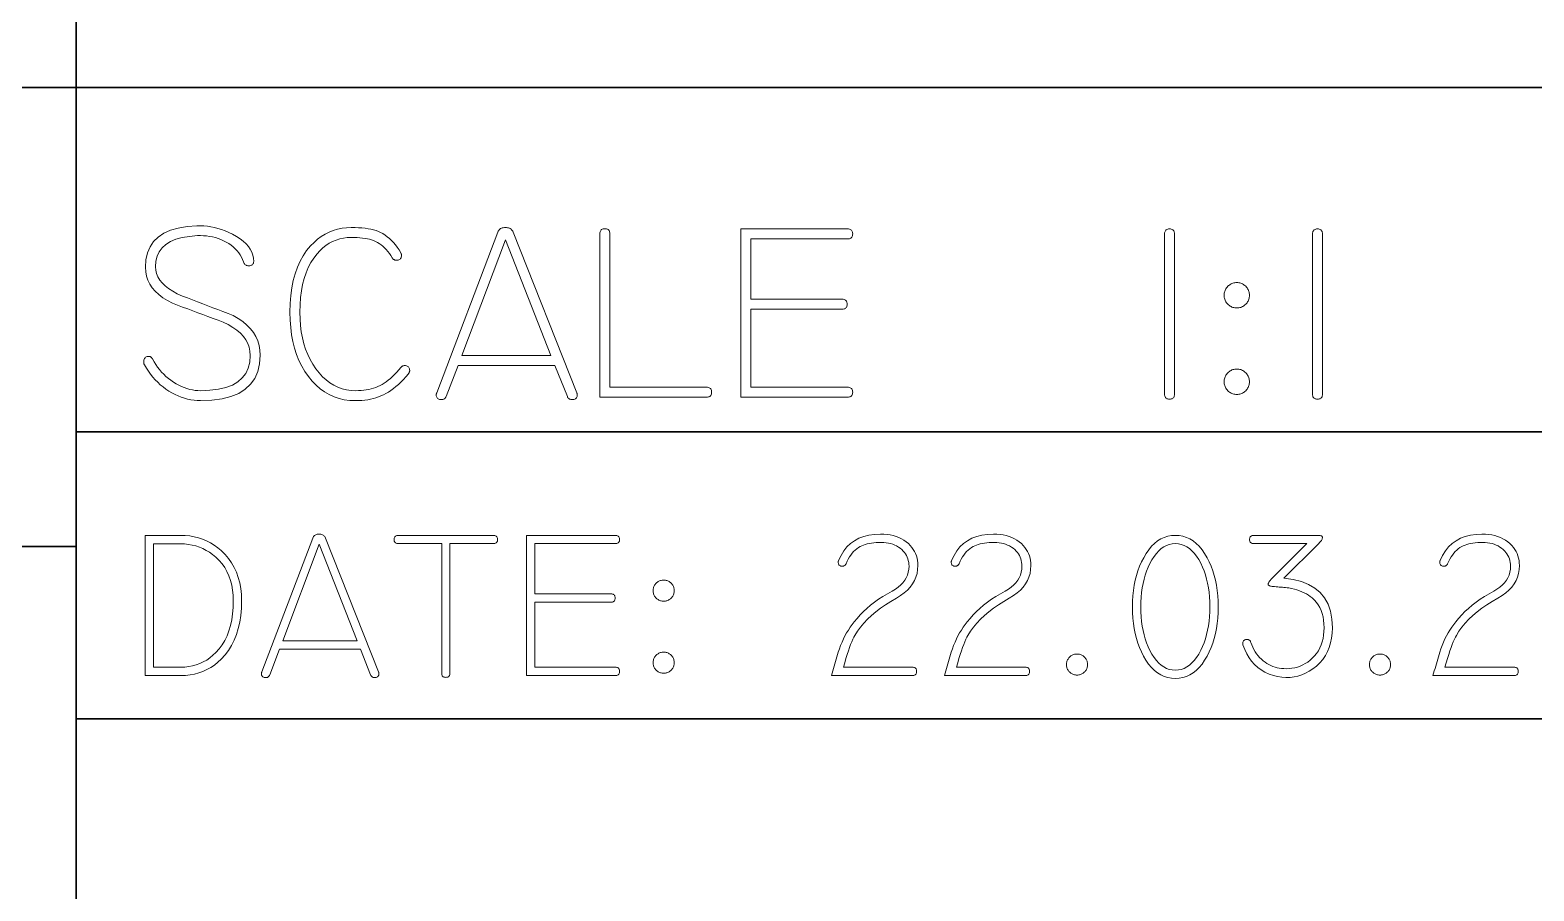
# Model space of a CAD drawing. Extents: x 0 to 297, y 0 to 210.
# Drawn here: x 145.7 to 171.91, y 30 to 45 of the extents above; entities that cross this region are included whole.
import ezdxf

# ---------------------------------------------------------------- set-up
doc = ezdxf.new("R2010")
doc.units = 0

msp = doc.modelspace()

# ---------------------------------------------------------------- linework, layer by layer
at = {"color": 7, "lineweight": 35}
for p, q in [((146.5, 10), (146.5, 60)), ((76.5, 44), (146.5, 44)), ((146.5, 44), (287, 44)), ((146.5, 38), (183.5, 38)), ((76.5, 36), (146.5, 36)), ((146.5, 33), (287, 33))]:
    msp.add_line(p, q, dxfattribs=at)
at = {"color": 7, "lineweight": 13}
for points in [[(149.708, 39.335), (149.697, 39.185), (149.666, 39.05), (149.614, 38.931), (149.542, 38.828), (149.448, 38.741), (149.334, 38.67), (149.199, 38.615), (149.043, 38.575), (148.866, 38.551), (148.669, 38.543), (148.612, 38.545), (148.555, 38.55), (148.499, 38.558), (148.443, 38.57), (148.388, 38.585), (148.333, 38.603), (148.278, 38.625), (148.224, 38.65), (148.17, 38.678), (148.117, 38.71), (148.065, 38.745), (148.015, 38.782), (147.967, 38.821), (147.921, 38.863), (147.877, 38.907), (147.836, 38.954), (147.796, 39.004), (147.759, 39.056), (147.724, 39.11), (147.69, 39.167), (147.688, 39.171), (147.686, 39.175), (147.684, 39.18), (147.682, 39.185), (147.681, 39.189), (147.68, 39.194), (147.679, 39.199), (147.678, 39.204), (147.678, 39.209), (147.677, 39.214), (147.678, 39.233), (147.681, 39.25), (147.686, 39.265), (147.692, 39.278), (147.7, 39.289), (147.71, 39.298), (147.722, 39.305), (147.736, 39.31), (147.751, 39.313), (147.768, 39.314), (147.776, 39.313), (147.783, 39.312), (147.79, 39.31), (147.797, 39.307), (147.803, 39.303), (147.809, 39.298), (147.814, 39.293), (147.82, 39.286), (147.825, 39.279), (147.829, 39.271), (147.857, 39.221), (147.887, 39.173), (147.918, 39.127), (147.952, 39.083), (147.988, 39.042), (148.026, 39.002), (148.066, 38.965), (148.107, 38.93), (148.151, 38.897), (148.197, 38.866), (148.244, 38.837), (148.291, 38.812), (148.338, 38.79), (148.385, 38.77), (148.432, 38.754), (148.479, 38.74), (148.526, 38.73), (148.574, 38.722), (148.621, 38.718), (148.669, 38.716), (148.833, 38.723), (148.981, 38.741), (149.11, 38.772), (149.223, 38.815), (149.318, 38.87), (149.396, 38.938), (149.457, 39.018), (149.5, 39.11), (149.526, 39.214), (149.535, 39.331), (149.53, 39.403), (149.516, 39.472), (149.492, 39.538), (149.459, 39.601), (149.417, 39.66), (149.365, 39.717), (149.303, 39.77), (149.233, 39.82), (149.152, 39.867), (149.063, 39.911), (148.974, 39.944), (148.886, 39.977), (148.798, 40.01), (148.71, 40.043), (148.621, 40.076), (148.533, 40.109), (148.445, 40.142), (148.356, 40.174), (148.268, 40.207), (148.18, 40.24), (148.09, 40.287), (148.01, 40.337), (147.939, 40.391), (147.878, 40.449), (147.826, 40.51), (147.783, 40.574), (147.75, 40.642), (147.727, 40.714), (147.713, 40.789), (147.708, 40.868), (147.717, 40.999), (147.744, 41.117), (147.788, 41.222), (147.851, 41.314), (147.932, 41.393), (148.03, 41.459), (148.147, 41.511), (148.281, 41.551), (148.434, 41.577), (148.604, 41.591), (148.665, 41.592), (148.726, 41.589), (148.787, 41.583), (148.848, 41.574), (148.91, 41.561), (148.972, 41.544), (149.035, 41.524), (149.097, 41.501), (149.16, 41.474), (149.223, 41.444), (149.294, 41.405), (149.357, 41.364), (149.413, 41.321), (149.461, 41.276), (149.502, 41.229), (149.536, 41.181), (149.562, 41.13), (149.58, 41.078), (149.592, 41.024), (149.595, 40.968), (149.594, 40.954), (149.592, 40.941), (149.587, 40.93), (149.581, 40.92), (149.574, 40.912), (149.564, 40.906), (149.553, 40.901), (149.54, 40.897), (149.525, 40.895), (149.509, 40.894), (149.495, 40.895), (149.483, 40.897), (149.471, 40.9), (149.461, 40.904), (149.451, 40.91), (149.443, 40.917), (149.435, 40.926), (149.428, 40.935), (149.423, 40.947), (149.418, 40.959), (149.401, 41.002), (149.382, 41.043), (149.36, 41.083), (149.334, 41.12), (149.306, 41.156), (149.274, 41.19), (149.239, 41.221), (149.202, 41.251), (149.161, 41.279), (149.117, 41.305), (149.071, 41.329), (149.024, 41.35), (148.976, 41.368), (148.927, 41.383), (148.877, 41.396), (148.826, 41.406), (148.774, 41.413), (148.721, 41.417), (148.667, 41.419), (148.613, 41.418), (148.474, 41.406), (148.349, 41.385), (148.239, 41.355), (148.144, 41.315), (148.064, 41.265), (147.998, 41.206), (147.947, 41.138), (147.91, 41.06), (147.888, 40.973), (147.881, 40.877), (147.886, 40.815), (147.9, 40.756), (147.923, 40.7), (147.956, 40.645), (147.999, 40.593), (148.051, 40.543), (148.112, 40.495), (148.183, 40.45), (148.263, 40.407), (148.353, 40.366), (148.441, 40.332), (148.529, 40.298), (148.618, 40.265), (148.706, 40.231), (148.794, 40.197), (148.883, 40.163), (148.971, 40.129), (149.059, 40.096), (149.148, 40.062), (149.236, 40.028), (149.326, 39.976), (149.406, 39.92), (149.477, 39.86), (149.538, 39.797), (149.59, 39.729), (149.632, 39.658), (149.665, 39.583), (149.689, 39.505), (149.703, 39.422)], [(152.292, 39.011), (152.249, 38.96), (152.205, 38.912), (152.162, 38.867), (152.118, 38.825), (152.075, 38.787), (152.031, 38.752), (151.987, 38.72), (151.943, 38.691), (151.899, 38.665), (151.855, 38.643), (151.814, 38.624), (151.772, 38.607), (151.727, 38.592), (151.681, 38.579), (151.633, 38.568), (151.583, 38.559), (151.532, 38.552), (151.478, 38.547), (151.423, 38.544), (151.366, 38.543), (151.268, 38.548), (151.174, 38.56), (151.083, 38.581), (150.996, 38.611), (150.912, 38.649), (150.832, 38.695), (150.756, 38.75), (150.683, 38.813), (150.613, 38.885), (150.548, 38.965), (150.487, 39.053), (150.432, 39.145), (150.384, 39.243), (150.343, 39.347), (150.307, 39.456), (150.279, 39.571), (150.256, 39.691), (150.24, 39.817), (150.23, 39.948), (150.227, 40.084), (150.231, 40.233), (150.242, 40.374), (150.26, 40.508), (150.285, 40.635), (150.317, 40.754), (150.357, 40.866), (150.403, 40.971), (150.457, 41.068), (150.518, 41.158), (150.587, 41.24), (150.647, 41.301), (150.709, 41.356), (150.774, 41.404), (150.841, 41.445), (150.911, 41.481), (150.983, 41.509), (151.058, 41.532), (151.135, 41.548), (151.215, 41.557), (151.297, 41.561), (151.361, 41.56), (151.422, 41.557), (151.481, 41.553), (151.536, 41.547), (151.589, 41.539), (151.638, 41.529), (151.685, 41.518), (151.729, 41.505), (151.77, 41.49), (151.807, 41.474), (151.847, 41.453), (151.886, 41.428), (151.924, 41.4), (151.961, 41.369), (151.997, 41.335), (152.031, 41.298), (152.065, 41.258), (152.097, 41.215), (152.128, 41.169), (152.158, 41.119), (152.16, 41.115), (152.163, 41.11), (152.165, 41.106), (152.166, 41.102), (152.168, 41.097), (152.169, 41.093), (152.17, 41.089), (152.17, 41.084), (152.171, 41.08), (152.171, 41.076), (152.17, 41.059), (152.167, 41.045), (152.163, 41.032), (152.156, 41.02), (152.148, 41.011), (152.138, 41.003), (152.126, 40.997), (152.113, 40.993), (152.097, 40.99), (152.08, 40.989), (152.072, 40.99), (152.063, 40.991), (152.056, 40.993), (152.048, 40.996), (152.041, 41), (152.034, 41.005), (152.028, 41.01), (152.022, 41.017), (152.016, 41.024), (152.011, 41.032), (151.986, 41.072), (151.96, 41.109), (151.933, 41.144), (151.906, 41.176), (151.877, 41.206), (151.847, 41.233), (151.816, 41.258), (151.784, 41.28), (151.751, 41.301), (151.716, 41.318), (151.685, 41.331), (151.651, 41.343), (151.615, 41.354), (151.577, 41.363), (151.536, 41.37), (151.493, 41.376), (151.447, 41.381), (151.399, 41.385), (151.349, 41.387), (151.297, 41.387), (151.227, 41.385), (151.159, 41.376), (151.094, 41.362), (151.031, 41.342), (150.97, 41.316), (150.911, 41.285), (150.855, 41.247), (150.801, 41.205), (150.749, 41.156), (150.699, 41.102), (150.642, 41.028), (150.592, 40.949), (150.547, 40.863), (150.508, 40.771), (150.475, 40.672), (150.448, 40.567), (150.427, 40.456), (150.412, 40.338), (150.403, 40.215), (150.4, 40.084), (150.403, 39.965), (150.412, 39.851), (150.425, 39.741), (150.445, 39.636), (150.47, 39.535), (150.5, 39.438), (150.536, 39.346), (150.578, 39.259), (150.625, 39.176), (150.677, 39.097), (150.734, 39.025), (150.794, 38.96), (150.857, 38.903), (150.922, 38.854), (150.99, 38.812), (151.061, 38.777), (151.135, 38.751), (151.212, 38.732), (151.292, 38.72), (151.374, 38.716), (151.422, 38.717), (151.469, 38.72), (151.514, 38.724), (151.558, 38.731), (151.601, 38.739), (151.643, 38.748), (151.683, 38.76), (151.722, 38.773), (151.76, 38.788), (151.797, 38.805), (151.833, 38.824), (151.869, 38.846), (151.905, 38.871), (151.941, 38.899), (151.978, 38.929), (152.014, 38.962), (152.051, 38.998), (152.088, 39.037), (152.125, 39.079), (152.162, 39.123), (152.168, 39.129), (152.173, 39.134), (152.179, 39.139), (152.185, 39.143), (152.19, 39.146), (152.197, 39.149), (152.203, 39.151), (152.209, 39.152), (152.216, 39.153), (152.223, 39.154), (152.24, 39.153), (152.256, 39.15), (152.269, 39.146), (152.281, 39.14), (152.291, 39.132), (152.299, 39.123), (152.306, 39.111), (152.31, 39.098), (152.313, 39.084), (152.314, 39.067), (152.314, 39.061), (152.313, 39.055), (152.312, 39.049), (152.31, 39.044), (152.308, 39.038), (152.306, 39.032), (152.303, 39.027), (152.3, 39.021), (152.296, 39.016)], [(155.227, 38.677), (155.229, 38.674), (155.23, 38.671), (155.232, 38.667), (155.233, 38.664), (155.234, 38.66), (155.235, 38.657), (155.235, 38.653), (155.236, 38.65), (155.236, 38.646), (155.236, 38.643), (155.235, 38.627), (155.232, 38.613), (155.228, 38.601), (155.221, 38.59), (155.213, 38.581), (155.203, 38.574), (155.191, 38.568), (155.178, 38.564), (155.162, 38.561), (155.145, 38.561), (155.133, 38.561), (155.122, 38.563), (155.112, 38.566), (155.103, 38.57), (155.094, 38.575), (155.086, 38.581), (155.079, 38.588), (155.073, 38.597), (155.067, 38.606), (155.063, 38.617), (154.846, 39.158), (153.158, 39.158), (152.95, 38.617), (152.945, 38.606), (152.94, 38.597), (152.934, 38.588), (152.927, 38.581), (152.919, 38.575), (152.91, 38.57), (152.901, 38.566), (152.891, 38.563), (152.88, 38.561), (152.868, 38.561), (152.851, 38.561), (152.835, 38.564), (152.822, 38.568), (152.81, 38.574), (152.8, 38.581), (152.792, 38.59), (152.785, 38.601), (152.781, 38.613), (152.778, 38.627), (152.777, 38.643), (152.777, 38.646), (152.777, 38.65), (152.778, 38.653), (152.778, 38.657), (152.779, 38.66), (152.78, 38.664), (152.781, 38.667), (152.783, 38.671), (152.784, 38.674), (152.786, 38.677), (153.851, 41.478), (153.857, 41.494), (153.866, 41.508), (153.875, 41.52), (153.887, 41.531), (153.899, 41.54), (153.914, 41.547), (153.929, 41.553), (153.946, 41.557), (153.965, 41.56), (153.985, 41.561), (154.004, 41.56), (154.022, 41.557), (154.039, 41.553), (154.054, 41.547), (154.068, 41.54), (154.081, 41.531), (154.092, 41.52), (154.103, 41.508), (154.111, 41.494), (154.119, 41.478)], [(157.491, 38.604), (155.63, 38.604), (155.63, 41.452), (155.631, 41.469), (155.633, 41.484), (155.638, 41.497), (155.644, 41.508), (155.652, 41.517), (155.661, 41.525), (155.672, 41.531), (155.685, 41.535), (155.7, 41.538), (155.716, 41.539), (155.733, 41.538), (155.748, 41.535), (155.761, 41.531), (155.772, 41.525), (155.781, 41.517), (155.789, 41.508), (155.795, 41.497), (155.8, 41.484), (155.802, 41.469), (155.803, 41.452), (155.803, 38.777), (157.491, 38.777), (157.508, 38.776), (157.523, 38.774), (157.535, 38.769), (157.547, 38.763), (157.556, 38.755), (157.564, 38.746), (157.57, 38.735), (157.574, 38.722), (157.577, 38.707), (157.578, 38.69), (157.577, 38.674), (157.574, 38.659), (157.57, 38.646), (157.564, 38.635), (157.556, 38.626), (157.547, 38.618), (157.535, 38.612), (157.523, 38.607), (157.508, 38.605)], [(159.95, 38.604), (158.089, 38.604), (158.089, 41.535), (159.95, 41.535), (159.967, 41.534), (159.981, 41.531), (159.994, 41.527), (160.006, 41.521), (160.015, 41.513), (160.023, 41.503), (160.029, 41.492), (160.033, 41.479), (160.036, 41.465), (160.037, 41.448), (160.036, 41.432), (160.033, 41.417), (160.029, 41.404), (160.023, 41.393), (160.015, 41.383), (160.006, 41.375), (159.994, 41.369), (159.981, 41.365), (159.967, 41.362), (159.95, 41.361), (158.262, 41.361), (158.262, 40.31), (159.855, 40.31), (159.871, 40.309), (159.886, 40.306), (159.899, 40.302), (159.91, 40.296), (159.92, 40.288), (159.928, 40.278), (159.934, 40.267), (159.938, 40.254), (159.941, 40.239), (159.942, 40.223), (159.941, 40.206), (159.938, 40.192), (159.934, 40.179), (159.928, 40.168), (159.92, 40.158), (159.91, 40.15), (159.899, 40.144), (159.886, 40.14), (159.871, 40.137), (159.855, 40.136), (158.262, 40.136), (158.262, 38.777), (159.95, 38.777), (159.967, 38.776), (159.981, 38.774), (159.994, 38.769), (160.006, 38.763), (160.015, 38.755), (160.023, 38.746), (160.029, 38.735), (160.033, 38.722), (160.036, 38.707), (160.037, 38.69), (160.036, 38.674), (160.033, 38.659), (160.029, 38.646), (160.023, 38.635), (160.015, 38.626), (160.006, 38.618), (159.994, 38.612), (159.981, 38.607), (159.967, 38.605)], [(165.647, 38.656), (165.646, 38.639), (165.644, 38.625), (165.639, 38.612), (165.633, 38.6), (165.626, 38.591), (165.616, 38.583), (165.605, 38.577), (165.592, 38.573), (165.577, 38.57), (165.561, 38.569), (165.544, 38.57), (165.529, 38.573), (165.516, 38.577), (165.505, 38.583), (165.496, 38.591), (165.488, 38.6), (165.482, 38.612), (165.477, 38.625), (165.475, 38.639), (165.474, 38.656), (165.474, 41.448), (165.475, 41.465), (165.477, 41.479), (165.482, 41.492), (165.488, 41.503), (165.496, 41.513), (165.505, 41.521), (165.516, 41.527), (165.529, 41.531), (165.544, 41.534), (165.561, 41.535), (165.577, 41.534), (165.592, 41.531), (165.605, 41.527), (165.616, 41.521), (165.626, 41.513), (165.633, 41.503), (165.639, 41.492), (165.644, 41.479), (165.646, 41.465), (165.647, 41.448)], [(168.227, 38.656), (168.226, 38.639), (168.224, 38.625), (168.219, 38.612), (168.213, 38.6), (168.206, 38.591), (168.196, 38.583), (168.185, 38.577), (168.172, 38.573), (168.157, 38.57), (168.141, 38.569), (168.124, 38.57), (168.11, 38.573), (168.097, 38.577), (168.085, 38.583), (168.076, 38.591), (168.068, 38.6), (168.062, 38.612), (168.058, 38.625), (168.055, 38.639), (168.054, 38.656), (168.054, 41.448), (168.055, 41.465), (168.058, 41.479), (168.062, 41.492), (168.068, 41.503), (168.076, 41.513), (168.085, 41.521), (168.097, 41.527), (168.11, 41.531), (168.124, 41.534), (168.141, 41.535), (168.157, 41.534), (168.172, 41.531), (168.185, 41.527), (168.196, 41.521), (168.206, 41.513), (168.213, 41.503), (168.219, 41.492), (168.224, 41.479), (168.226, 41.465), (168.227, 41.448)], [(154.777, 39.331), (153.985, 41.348), (153.223, 39.331)], [(166.955, 40.379), (166.954, 40.361), (166.952, 40.343), (166.949, 40.327), (166.944, 40.31), (166.938, 40.294), (166.931, 40.279), (166.923, 40.264), (166.913, 40.25), (166.902, 40.236), (166.89, 40.223), (166.876, 40.211), (166.863, 40.2), (166.848, 40.19), (166.834, 40.181), (166.818, 40.174), (166.802, 40.168), (166.786, 40.164), (166.769, 40.161), (166.752, 40.159), (166.734, 40.158), (166.716, 40.159), (166.698, 40.161), (166.682, 40.164), (166.665, 40.168), (166.649, 40.174), (166.634, 40.181), (166.619, 40.19), (166.605, 40.2), (166.591, 40.211), (166.578, 40.223), (166.566, 40.236), (166.555, 40.25), (166.545, 40.264), (166.536, 40.279), (166.529, 40.294), (166.523, 40.31), (166.519, 40.327), (166.516, 40.343), (166.514, 40.361), (166.513, 40.379), (166.514, 40.397), (166.516, 40.414), (166.519, 40.431), (166.523, 40.447), (166.529, 40.463), (166.536, 40.479), (166.545, 40.493), (166.555, 40.508), (166.566, 40.521), (166.578, 40.535), (166.591, 40.547), (166.605, 40.558), (166.619, 40.568), (166.634, 40.576), (166.649, 40.583), (166.665, 40.589), (166.682, 40.594), (166.698, 40.597), (166.716, 40.599), (166.734, 40.6), (166.752, 40.599), (166.769, 40.597), (166.786, 40.594), (166.802, 40.589), (166.818, 40.583), (166.834, 40.576), (166.848, 40.568), (166.863, 40.558), (166.876, 40.547), (166.89, 40.535), (166.902, 40.521), (166.913, 40.508), (166.923, 40.493), (166.931, 40.479), (166.938, 40.463), (166.944, 40.447), (166.949, 40.431), (166.952, 40.414), (166.954, 40.397)], [(166.955, 38.872), (166.954, 38.854), (166.952, 38.837), (166.949, 38.82), (166.944, 38.804), (166.938, 38.788), (166.931, 38.773), (166.923, 38.758), (166.913, 38.743), (166.902, 38.73), (166.89, 38.716), (166.876, 38.704), (166.863, 38.693), (166.848, 38.683), (166.834, 38.675), (166.818, 38.668), (166.802, 38.662), (166.786, 38.657), (166.769, 38.654), (166.752, 38.652), (166.734, 38.652), (166.716, 38.652), (166.698, 38.654), (166.682, 38.657), (166.665, 38.662), (166.649, 38.668), (166.634, 38.675), (166.619, 38.683), (166.605, 38.693), (166.591, 38.704), (166.578, 38.716), (166.566, 38.73), (166.555, 38.743), (166.545, 38.758), (166.536, 38.773), (166.529, 38.788), (166.523, 38.804), (166.519, 38.82), (166.516, 38.837), (166.514, 38.854), (166.513, 38.872), (166.514, 38.89), (166.516, 38.908), (166.519, 38.925), (166.523, 38.941), (166.529, 38.957), (166.536, 38.972), (166.545, 38.987), (166.555, 39.001), (166.566, 39.015), (166.578, 39.028), (166.591, 39.04), (166.605, 39.052), (166.619, 39.061), (166.634, 39.07), (166.649, 39.077), (166.665, 39.083), (166.682, 39.087), (166.698, 39.09), (166.716, 39.092), (166.734, 39.093), (166.752, 39.092), (166.769, 39.09), (166.786, 39.087), (166.802, 39.083), (166.818, 39.077), (166.834, 39.07), (166.848, 39.061), (166.863, 39.052), (166.876, 39.04), (166.89, 39.028), (166.902, 39.015), (166.913, 39.001), (166.923, 38.987), (166.931, 38.972), (166.938, 38.957), (166.944, 38.941), (166.949, 38.925), (166.952, 38.908), (166.954, 38.89)], [(149.383, 35.056), (149.38, 34.925), (149.369, 34.801), (149.351, 34.684), (149.327, 34.572), (149.295, 34.468), (149.256, 34.369), (149.21, 34.277), (149.157, 34.191), (149.097, 34.111), (149.03, 34.038), (148.971, 33.984), (148.909, 33.936), (148.845, 33.893), (148.778, 33.856), (148.709, 33.824), (148.637, 33.799), (148.562, 33.779), (148.485, 33.765), (148.405, 33.756), (148.323, 33.753), (147.702, 33.753), (147.702, 36.196), (148.319, 36.196), (148.4, 36.193), (148.479, 36.185), (148.556, 36.172), (148.63, 36.153), (148.702, 36.129), (148.772, 36.099), (148.84, 36.065), (148.905, 36.025), (148.969, 35.979), (149.03, 35.929), (149.097, 35.863), (149.157, 35.793), (149.21, 35.718), (149.256, 35.638), (149.295, 35.553), (149.327, 35.464), (149.351, 35.369), (149.369, 35.269), (149.38, 35.165)], [(151.771, 33.815), (151.773, 33.812), (151.774, 33.809), (151.775, 33.806), (151.776, 33.803), (151.777, 33.8), (151.777, 33.797), (151.778, 33.794), (151.778, 33.791), (151.778, 33.789), (151.779, 33.786), (151.778, 33.773), (151.775, 33.761), (151.772, 33.751), (151.766, 33.742), (151.76, 33.734), (151.751, 33.728), (151.741, 33.723), (151.73, 33.72), (151.717, 33.718), (151.703, 33.717), (151.693, 33.718), (151.684, 33.719), (151.675, 33.721), (151.668, 33.725), (151.66, 33.729), (151.654, 33.734), (151.648, 33.74), (151.643, 33.747), (151.638, 33.755), (151.634, 33.764), (151.454, 34.215), (150.047, 34.215), (149.874, 33.764), (149.87, 33.755), (149.865, 33.747), (149.86, 33.74), (149.854, 33.734), (149.848, 33.729), (149.84, 33.725), (149.833, 33.721), (149.824, 33.719), (149.815, 33.718), (149.805, 33.717), (149.791, 33.718), (149.778, 33.72), (149.767, 33.723), (149.757, 33.728), (149.748, 33.734), (149.742, 33.742), (149.736, 33.751), (149.732, 33.761), (149.73, 33.773), (149.729, 33.786), (149.73, 33.789), (149.73, 33.791), (149.73, 33.794), (149.731, 33.797), (149.731, 33.8), (149.732, 33.803), (149.733, 33.806), (149.734, 33.809), (149.735, 33.812), (149.737, 33.815), (150.624, 36.149), (150.63, 36.162), (150.637, 36.173), (150.645, 36.184), (150.654, 36.192), (150.665, 36.2), (150.676, 36.206), (150.689, 36.211), (150.704, 36.214), (150.719, 36.216), (150.736, 36.217), (150.752, 36.216), (150.767, 36.214), (150.781, 36.211), (150.794, 36.206), (150.805, 36.2), (150.816, 36.192), (150.826, 36.184), (150.834, 36.173), (150.841, 36.162), (150.848, 36.149)], [(153.773, 36.051), (153.016, 36.051), (153.016, 33.793), (153.015, 33.779), (153.013, 33.767), (153.009, 33.756), (153.004, 33.747), (152.998, 33.739), (152.99, 33.732), (152.981, 33.727), (152.97, 33.724), (152.957, 33.722), (152.944, 33.721), (152.93, 33.722), (152.918, 33.724), (152.907, 33.727), (152.898, 33.732), (152.89, 33.739), (152.883, 33.747), (152.878, 33.756), (152.874, 33.767), (152.872, 33.779), (152.872, 33.793), (152.872, 36.051), (152.114, 36.051), (152.1, 36.052), (152.088, 36.054), (152.077, 36.058), (152.068, 36.063), (152.06, 36.069), (152.053, 36.077), (152.048, 36.087), (152.045, 36.097), (152.043, 36.11), (152.042, 36.123), (152.043, 36.137), (152.045, 36.149), (152.048, 36.16), (152.053, 36.17), (152.06, 36.177), (152.068, 36.184), (152.077, 36.189), (152.088, 36.193), (152.1, 36.195), (152.114, 36.196), (153.773, 36.196), (153.787, 36.195), (153.799, 36.193), (153.81, 36.189), (153.82, 36.184), (153.828, 36.177), (153.834, 36.17), (153.839, 36.16), (153.843, 36.149), (153.845, 36.137), (153.846, 36.123), (153.845, 36.11), (153.843, 36.097), (153.839, 36.087), (153.834, 36.077), (153.828, 36.069), (153.82, 36.063), (153.81, 36.058), (153.799, 36.054), (153.787, 36.052)], [(155.902, 33.753), (154.351, 33.753), (154.351, 36.196), (155.902, 36.196), (155.916, 36.195), (155.928, 36.193), (155.939, 36.189), (155.948, 36.184), (155.956, 36.177), (155.962, 36.17), (155.968, 36.16), (155.971, 36.149), (155.973, 36.137), (155.974, 36.123), (155.973, 36.11), (155.971, 36.097), (155.968, 36.087), (155.962, 36.077), (155.956, 36.069), (155.948, 36.063), (155.939, 36.058), (155.928, 36.054), (155.916, 36.052), (155.902, 36.051), (154.495, 36.051), (154.495, 35.175), (155.823, 35.175), (155.836, 35.174), (155.848, 35.172), (155.859, 35.168), (155.869, 35.163), (155.877, 35.157), (155.883, 35.149), (155.888, 35.139), (155.892, 35.128), (155.894, 35.116), (155.895, 35.102), (155.894, 35.089), (155.892, 35.076), (155.888, 35.066), (155.883, 35.056), (155.877, 35.048), (155.869, 35.042), (155.859, 35.037), (155.848, 35.033), (155.836, 35.031), (155.823, 35.03), (154.495, 35.03), (154.495, 33.898), (155.902, 33.898), (155.916, 33.897), (155.928, 33.895), (155.939, 33.891), (155.948, 33.886), (155.956, 33.88), (155.962, 33.872), (155.968, 33.862), (155.971, 33.851), (155.973, 33.839), (155.974, 33.825), (155.973, 33.812), (155.971, 33.799), (155.968, 33.789), (155.962, 33.779), (155.956, 33.771), (155.948, 33.765), (155.939, 33.76), (155.928, 33.756), (155.916, 33.754)], [(161.08, 33.753), (159.666, 33.753), (159.678, 33.794), (159.69, 33.835), (159.702, 33.876), (159.714, 33.917), (159.726, 33.958), (159.738, 33.999), (159.75, 34.039), (159.762, 34.08), (159.773, 34.12), (159.785, 34.161), (159.805, 34.221), (159.827, 34.279), (159.851, 34.336), (159.876, 34.391), (159.903, 34.444), (159.932, 34.496), (159.962, 34.546), (159.994, 34.595), (160.028, 34.642), (160.063, 34.688), (160.113, 34.749), (160.167, 34.808), (160.224, 34.866), (160.285, 34.923), (160.35, 34.977), (160.418, 35.03), (160.49, 35.081), (160.565, 35.131), (160.644, 35.179), (160.727, 35.225), (160.782, 35.258), (160.832, 35.293), (160.876, 35.331), (160.914, 35.371), (160.946, 35.413), (160.972, 35.457), (160.992, 35.504), (161.007, 35.553), (161.016, 35.604), (161.019, 35.658), (161.018, 35.691), (161.014, 35.724), (161.007, 35.755), (160.999, 35.786), (160.987, 35.815), (160.973, 35.843), (160.957, 35.871), (160.938, 35.897), (160.916, 35.922), (160.893, 35.947), (160.864, 35.971), (160.834, 35.992), (160.803, 36.011), (160.77, 36.027), (160.735, 36.041), (160.698, 36.053), (160.66, 36.062), (160.62, 36.068), (160.579, 36.072), (160.535, 36.073), (160.489, 36.072), (160.446, 36.07), (160.404, 36.066), (160.364, 36.061), (160.326, 36.055), (160.29, 36.047), (160.257, 36.038), (160.225, 36.027), (160.195, 36.014), (160.167, 36.001), (160.137, 35.983), (160.108, 35.962), (160.08, 35.939), (160.054, 35.913), (160.029, 35.884), (160.005, 35.853), (159.982, 35.819), (159.961, 35.783), (159.941, 35.743), (159.922, 35.701), (159.918, 35.693), (159.914, 35.686), (159.909, 35.679), (159.904, 35.674), (159.898, 35.669), (159.891, 35.665), (159.884, 35.662), (159.877, 35.66), (159.869, 35.658), (159.861, 35.658), (159.846, 35.659), (159.833, 35.661), (159.822, 35.665), (159.812, 35.67), (159.804, 35.676), (159.797, 35.684), (159.792, 35.693), (159.788, 35.704), (159.786, 35.716), (159.785, 35.73), (159.785, 35.733), (159.785, 35.736), (159.786, 35.739), (159.786, 35.742), (159.787, 35.745), (159.788, 35.747), (159.789, 35.75), (159.79, 35.753), (159.791, 35.756), (159.792, 35.759), (159.834, 35.846), (159.883, 35.924), (159.938, 35.993), (160.001, 36.052), (160.07, 36.103), (160.146, 36.144), (160.23, 36.176), (160.32, 36.199), (160.417, 36.213), (160.521, 36.217), (160.58, 36.216), (160.637, 36.211), (160.692, 36.202), (160.744, 36.191), (160.794, 36.176), (160.842, 36.157), (160.887, 36.136), (160.93, 36.111), (160.97, 36.083), (161.008, 36.051), (161.039, 36.019), (161.068, 35.986), (161.093, 35.952), (161.114, 35.916), (161.132, 35.878), (161.147, 35.839), (161.159, 35.799), (161.167, 35.757), (161.172, 35.714), (161.174, 35.669), (161.17, 35.599), (161.159, 35.532), (161.14, 35.468), (161.114, 35.407), (161.08, 35.349), (161.039, 35.294), (160.99, 35.241), (160.934, 35.192), (160.87, 35.146), (160.799, 35.102), (160.7, 35.045), (160.607, 34.986), (160.52, 34.926), (160.439, 34.863), (160.363, 34.799), (160.294, 34.734), (160.23, 34.666), (160.172, 34.597), (160.12, 34.526), (160.074, 34.453), (160.057, 34.422), (160.039, 34.385), (160.021, 34.342), (160.002, 34.295), (159.982, 34.242), (159.962, 34.184), (159.942, 34.12), (159.92, 34.051), (159.898, 33.977), (159.875, 33.898), (161.08, 33.898), (161.094, 33.897), (161.106, 33.895), (161.117, 33.891), (161.126, 33.886), (161.134, 33.88), (161.141, 33.872), (161.146, 33.862), (161.149, 33.851), (161.152, 33.839), (161.152, 33.825), (161.152, 33.812), (161.149, 33.799), (161.146, 33.789), (161.141, 33.779), (161.134, 33.771), (161.126, 33.765), (161.117, 33.76), (161.106, 33.756), (161.094, 33.754)], [(163.05, 33.753), (161.636, 33.753), (161.648, 33.794), (161.66, 33.835), (161.672, 33.876), (161.684, 33.917), (161.696, 33.958), (161.708, 33.999), (161.72, 34.039), (161.731, 34.08), (161.743, 34.12), (161.755, 34.161), (161.775, 34.221), (161.797, 34.279), (161.821, 34.336), (161.846, 34.391), (161.873, 34.444), (161.901, 34.496), (161.932, 34.546), (161.964, 34.595), (161.997, 34.642), (162.032, 34.688), (162.083, 34.749), (162.136, 34.808), (162.194, 34.866), (162.255, 34.923), (162.319, 34.977), (162.387, 35.03), (162.459, 35.081), (162.535, 35.131), (162.614, 35.179), (162.696, 35.225), (162.752, 35.258), (162.801, 35.293), (162.845, 35.331), (162.883, 35.371), (162.915, 35.413), (162.942, 35.457), (162.962, 35.504), (162.977, 35.553), (162.986, 35.604), (162.988, 35.658), (162.987, 35.691), (162.983, 35.724), (162.977, 35.755), (162.968, 35.786), (162.957, 35.815), (162.943, 35.843), (162.927, 35.871), (162.908, 35.897), (162.886, 35.922), (162.862, 35.947), (162.834, 35.971), (162.804, 35.992), (162.772, 36.011), (162.739, 36.027), (162.704, 36.041), (162.668, 36.053), (162.63, 36.062), (162.59, 36.068), (162.548, 36.072), (162.505, 36.073), (162.459, 36.072), (162.415, 36.07), (162.373, 36.066), (162.334, 36.061), (162.296, 36.055), (162.26, 36.047), (162.226, 36.038), (162.195, 36.027), (162.165, 36.014), (162.137, 36.001), (162.107, 35.983), (162.078, 35.962), (162.05, 35.939), (162.023, 35.913), (161.998, 35.884), (161.974, 35.853), (161.952, 35.819), (161.93, 35.783), (161.91, 35.743), (161.892, 35.701), (161.888, 35.693), (161.884, 35.686), (161.879, 35.679), (161.873, 35.674), (161.867, 35.669), (161.861, 35.665), (161.854, 35.662), (161.847, 35.66), (161.839, 35.658), (161.83, 35.658), (161.816, 35.659), (161.803, 35.661), (161.792, 35.665), (161.782, 35.67), (161.774, 35.676), (161.767, 35.684), (161.762, 35.693), (161.758, 35.704), (161.755, 35.716), (161.755, 35.73), (161.755, 35.733), (161.755, 35.736), (161.755, 35.739), (161.756, 35.742), (161.757, 35.745), (161.757, 35.747), (161.758, 35.75), (161.759, 35.753), (161.761, 35.756), (161.762, 35.759), (161.804, 35.846), (161.852, 35.924), (161.908, 35.993), (161.97, 36.052), (162.04, 36.103), (162.116, 36.144), (162.199, 36.176), (162.289, 36.199), (162.387, 36.213), (162.491, 36.217), (162.55, 36.216), (162.607, 36.211), (162.662, 36.202), (162.714, 36.191), (162.764, 36.176), (162.811, 36.157), (162.857, 36.136), (162.899, 36.111), (162.94, 36.083), (162.978, 36.051), (163.009, 36.019), (163.037, 35.986), (163.062, 35.952), (163.084, 35.916), (163.102, 35.878), (163.117, 35.839), (163.129, 35.799), (163.137, 35.757), (163.142, 35.714), (163.144, 35.669), (163.14, 35.599), (163.129, 35.532), (163.11, 35.468), (163.084, 35.407), (163.05, 35.349), (163.009, 35.294), (162.96, 35.241), (162.903, 35.192), (162.84, 35.146), (162.768, 35.102), (162.67, 35.045), (162.577, 34.986), (162.49, 34.926), (162.408, 34.863), (162.333, 34.799), (162.263, 34.734), (162.199, 34.666), (162.142, 34.597), (162.09, 34.526), (162.043, 34.453), (162.026, 34.422), (162.009, 34.385), (161.991, 34.342), (161.972, 34.295), (161.952, 34.242), (161.932, 34.184), (161.911, 34.12), (161.89, 34.051), (161.868, 33.977), (161.845, 33.898), (163.05, 33.898), (163.063, 33.897), (163.076, 33.895), (163.087, 33.891), (163.096, 33.886), (163.104, 33.88), (163.11, 33.872), (163.115, 33.862), (163.119, 33.851), (163.121, 33.839), (163.122, 33.825), (163.121, 33.812), (163.119, 33.799), (163.115, 33.789), (163.11, 33.779), (163.104, 33.771), (163.096, 33.765), (163.087, 33.76), (163.076, 33.756), (163.063, 33.754)], [(166.408, 34.947), (166.406, 34.849), (166.401, 34.753), (166.391, 34.66), (166.378, 34.57), (166.361, 34.483), (166.34, 34.399), (166.315, 34.318), (166.286, 34.24), (166.253, 34.165), (166.217, 34.092), (166.173, 34.018), (166.127, 33.952), (166.078, 33.894), (166.026, 33.843), (165.972, 33.8), (165.915, 33.765), (165.856, 33.738), (165.794, 33.718), (165.729, 33.707), (165.662, 33.703), (165.594, 33.707), (165.53, 33.718), (165.468, 33.738), (165.408, 33.765), (165.351, 33.8), (165.297, 33.843), (165.245, 33.894), (165.196, 33.952), (165.15, 34.018), (165.106, 34.092), (165.07, 34.165), (165.037, 34.24), (165.009, 34.318), (164.984, 34.399), (164.963, 34.483), (164.945, 34.57), (164.932, 34.66), (164.923, 34.753), (164.917, 34.849), (164.915, 34.947), (164.917, 35.046), (164.923, 35.142), (164.932, 35.235), (164.946, 35.325), (164.964, 35.413), (164.985, 35.497), (165.01, 35.579), (165.04, 35.657), (165.073, 35.733), (165.11, 35.806), (165.153, 35.88), (165.199, 35.946), (165.247, 36.005), (165.298, 36.055), (165.352, 36.098), (165.409, 36.133), (165.468, 36.16), (165.53, 36.18), (165.594, 36.192), (165.662, 36.196), (165.729, 36.192), (165.794, 36.18), (165.856, 36.16), (165.915, 36.133), (165.972, 36.098), (166.026, 36.055), (166.078, 36.005), (166.127, 35.946), (166.173, 35.88), (166.217, 35.806), (166.253, 35.733), (166.286, 35.657), (166.315, 35.579), (166.34, 35.497), (166.361, 35.413), (166.378, 35.325), (166.391, 35.235), (166.401, 35.142), (166.406, 35.046)], [(168.4, 34.587), (168.396, 34.494), (168.386, 34.405), (168.369, 34.322), (168.345, 34.243), (168.315, 34.169), (168.278, 34.1), (168.234, 34.035), (168.183, 33.975), (168.125, 33.919), (168.061, 33.869), (167.997, 33.827), (167.933, 33.792), (167.867, 33.764), (167.8, 33.743), (167.731, 33.728), (167.662, 33.72), (167.591, 33.718), (167.519, 33.723), (167.446, 33.735), (167.372, 33.753), (167.295, 33.779), (167.225, 33.812), (167.159, 33.85), (167.098, 33.894), (167.042, 33.944), (166.992, 34.001), (166.947, 34.063), (166.906, 34.132), (166.871, 34.206), (166.841, 34.287), (166.841, 34.29), (166.84, 34.293), (166.839, 34.295), (166.839, 34.298), (166.839, 34.301), (166.838, 34.303), (166.838, 34.306), (166.838, 34.308), (166.838, 34.31), (166.838, 34.312), (166.838, 34.325), (166.841, 34.337), (166.844, 34.347), (166.85, 34.356), (166.857, 34.364), (166.865, 34.37), (166.875, 34.375), (166.886, 34.378), (166.899, 34.38), (166.913, 34.381), (166.923, 34.38), (166.931, 34.379), (166.939, 34.376), (166.946, 34.373), (166.953, 34.368), (166.959, 34.363), (166.965, 34.356), (166.97, 34.349), (166.974, 34.34), (166.978, 34.33), (166.994, 34.287), (167.013, 34.245), (167.033, 34.205), (167.055, 34.168), (167.078, 34.132), (167.104, 34.098), (167.132, 34.067), (167.162, 34.037), (167.194, 34.01), (167.227, 33.984), (167.26, 33.963), (167.294, 33.944), (167.328, 33.927), (167.363, 33.913), (167.4, 33.9), (167.436, 33.89), (167.474, 33.882), (167.512, 33.877), (167.552, 33.873), (167.592, 33.872), (167.644, 33.874), (167.695, 33.88), (167.745, 33.889), (167.793, 33.901), (167.84, 33.917), (167.885, 33.937), (167.928, 33.961), (167.97, 33.988), (168.011, 34.018), (168.05, 34.053), (168.089, 34.094), (168.124, 34.139), (168.155, 34.186), (168.181, 34.235), (168.204, 34.287), (168.223, 34.342), (168.237, 34.399), (168.247, 34.459), (168.253, 34.521), (168.255, 34.587), (168.253, 34.653), (168.247, 34.716), (168.237, 34.776), (168.222, 34.832), (168.203, 34.886), (168.18, 34.936), (168.153, 34.984), (168.122, 35.028), (168.086, 35.068), (168.046, 35.106), (168.015, 35.131), (167.981, 35.155), (167.946, 35.176), (167.908, 35.196), (167.868, 35.214), (167.827, 35.231), (167.783, 35.245), (167.737, 35.258), (167.689, 35.27), (167.639, 35.279), (167.611, 35.282), (167.584, 35.285), (167.556, 35.288), (167.529, 35.29), (167.501, 35.293), (167.474, 35.295), (167.447, 35.298), (167.419, 35.3), (167.392, 35.302), (167.364, 35.304), (167.349, 35.306), (167.334, 35.308), (167.322, 35.311), (167.311, 35.314), (167.302, 35.317), (167.295, 35.321), (167.289, 35.325), (167.285, 35.33), (167.282, 35.335), (167.281, 35.341), (167.282, 35.348), (167.283, 35.355), (167.286, 35.363), (167.289, 35.371), (167.293, 35.379), (167.298, 35.388), (167.304, 35.396), (167.311, 35.405), (167.319, 35.414), (167.328, 35.424), (167.956, 36.051), (167.029, 36.051), (167.015, 36.052), (167.003, 36.054), (166.992, 36.058), (166.983, 36.063), (166.975, 36.069), (166.968, 36.077), (166.963, 36.087), (166.96, 36.097), (166.957, 36.11), (166.957, 36.123), (166.957, 36.137), (166.96, 36.149), (166.963, 36.16), (166.968, 36.17), (166.975, 36.177), (166.983, 36.184), (166.992, 36.189), (167.003, 36.193), (167.015, 36.195), (167.029, 36.196), (168.151, 36.196), (168.165, 36.195), (168.178, 36.194), (168.189, 36.192), (168.199, 36.19), (168.208, 36.187), (168.214, 36.183), (168.22, 36.178), (168.224, 36.172), (168.226, 36.166), (168.227, 36.159), (168.226, 36.15), (168.224, 36.141), (168.22, 36.131), (168.214, 36.12), (168.208, 36.108), (168.199, 36.096), (168.189, 36.083), (168.178, 36.069), (168.165, 36.055), (168.151, 36.04), (167.556, 35.449), (167.716, 35.428), (167.859, 35.392), (167.986, 35.342), (168.096, 35.278), (168.189, 35.199), (168.265, 35.105), (168.324, 34.998), (168.366, 34.875), (168.391, 34.738)], [(171.567, 33.753), (170.153, 33.753), (170.165, 33.794), (170.177, 33.835), (170.189, 33.876), (170.201, 33.917), (170.213, 33.958), (170.225, 33.999), (170.237, 34.039), (170.249, 34.08), (170.26, 34.12), (170.272, 34.161), (170.292, 34.221), (170.314, 34.279), (170.338, 34.336), (170.363, 34.391), (170.39, 34.444), (170.419, 34.496), (170.449, 34.546), (170.481, 34.595), (170.515, 34.642), (170.55, 34.688), (170.6, 34.749), (170.654, 34.808), (170.711, 34.866), (170.772, 34.923), (170.837, 34.977), (170.905, 35.03), (170.977, 35.081), (171.052, 35.131), (171.131, 35.179), (171.214, 35.225), (171.269, 35.258), (171.319, 35.293), (171.363, 35.331), (171.401, 35.371), (171.433, 35.413), (171.459, 35.457), (171.479, 35.504), (171.494, 35.553), (171.503, 35.604), (171.506, 35.658), (171.505, 35.691), (171.501, 35.724), (171.494, 35.755), (171.486, 35.786), (171.474, 35.815), (171.46, 35.843), (171.444, 35.871), (171.425, 35.897), (171.404, 35.922), (171.38, 35.947), (171.351, 35.971), (171.321, 35.992), (171.29, 36.011), (171.257, 36.027), (171.222, 36.041), (171.185, 36.053), (171.147, 36.062), (171.107, 36.068), (171.066, 36.072), (171.022, 36.073), (170.976, 36.072), (170.933, 36.07), (170.891, 36.066), (170.851, 36.061), (170.813, 36.055), (170.777, 36.047), (170.744, 36.038), (170.712, 36.027), (170.682, 36.014), (170.654, 36.001), (170.624, 35.983), (170.595, 35.962), (170.567, 35.939), (170.541, 35.913), (170.516, 35.884), (170.492, 35.853), (170.469, 35.819), (170.448, 35.783), (170.428, 35.743), (170.409, 35.701), (170.405, 35.693), (170.401, 35.686), (170.396, 35.679), (170.391, 35.674), (170.385, 35.669), (170.378, 35.665), (170.371, 35.662), (170.364, 35.66), (170.356, 35.658), (170.348, 35.658), (170.333, 35.659), (170.32, 35.661), (170.309, 35.665), (170.299, 35.67), (170.291, 35.676), (170.284, 35.684), (170.279, 35.693), (170.275, 35.704), (170.273, 35.716), (170.272, 35.73), (170.272, 35.733), (170.272, 35.736), (170.273, 35.739), (170.273, 35.742), (170.274, 35.745), (170.275, 35.747), (170.276, 35.75), (170.277, 35.753), (170.278, 35.756), (170.279, 35.759), (170.321, 35.846), (170.37, 35.924), (170.425, 35.993), (170.488, 36.052), (170.557, 36.103), (170.633, 36.144), (170.717, 36.176), (170.807, 36.199), (170.904, 36.213), (171.008, 36.217), (171.067, 36.216), (171.124, 36.211), (171.179, 36.202), (171.231, 36.191), (171.281, 36.176), (171.329, 36.157), (171.374, 36.136), (171.417, 36.111), (171.457, 36.083), (171.495, 36.051), (171.526, 36.019), (171.555, 35.986), (171.58, 35.952), (171.601, 35.916), (171.619, 35.878), (171.634, 35.839), (171.646, 35.799), (171.654, 35.757), (171.659, 35.714), (171.661, 35.669), (171.657, 35.599), (171.646, 35.532), (171.627, 35.468), (171.601, 35.407), (171.567, 35.349), (171.526, 35.294), (171.477, 35.241), (171.421, 35.192), (171.357, 35.146), (171.286, 35.102), (171.187, 35.045), (171.094, 34.986), (171.007, 34.926), (170.926, 34.863), (170.85, 34.799), (170.781, 34.734), (170.717, 34.666), (170.659, 34.597), (170.607, 34.526), (170.561, 34.453), (170.544, 34.422), (170.526, 34.385), (170.508, 34.342), (170.489, 34.295), (170.47, 34.242), (170.449, 34.184), (170.429, 34.12), (170.407, 34.051), (170.385, 33.977), (170.362, 33.898), (171.567, 33.898), (171.581, 33.897), (171.593, 33.895), (171.604, 33.891), (171.613, 33.886), (171.621, 33.88), (171.628, 33.872), (171.633, 33.862), (171.636, 33.851), (171.639, 33.839), (171.639, 33.825), (171.639, 33.812), (171.636, 33.799), (171.633, 33.789), (171.628, 33.779), (171.621, 33.771), (171.613, 33.765), (171.604, 33.76), (171.593, 33.756), (171.581, 33.754)], [(149.239, 35.056), (149.236, 35.151), (149.227, 35.242), (149.211, 35.329), (149.19, 35.411), (149.162, 35.489), (149.128, 35.563), (149.089, 35.633), (149.043, 35.699), (148.99, 35.76), (148.932, 35.817), (148.879, 35.861), (148.825, 35.9), (148.768, 35.934), (148.709, 35.965), (148.649, 35.99), (148.587, 36.011), (148.523, 36.027), (148.457, 36.038), (148.389, 36.045), (148.319, 36.048), (147.846, 36.048), (147.846, 33.898), (148.323, 33.898), (148.394, 33.9), (148.462, 33.908), (148.529, 33.921), (148.594, 33.939), (148.656, 33.962), (148.716, 33.99), (148.775, 34.023), (148.83, 34.061), (148.884, 34.105), (148.936, 34.154), (148.993, 34.219), (149.045, 34.289), (149.09, 34.365), (149.13, 34.447), (149.163, 34.534), (149.19, 34.627), (149.212, 34.726), (149.227, 34.83), (149.236, 34.94)], [(151.396, 34.359), (150.736, 36.04), (150.101, 34.359)], [(166.264, 34.951), (166.262, 35.038), (166.258, 35.122), (166.25, 35.204), (166.239, 35.283), (166.224, 35.36), (166.207, 35.435), (166.186, 35.507), (166.162, 35.577), (166.135, 35.644), (166.105, 35.709), (166.07, 35.774), (166.032, 35.832), (165.993, 35.883), (165.951, 35.928), (165.908, 35.966), (165.862, 35.996), (165.815, 36.02), (165.766, 36.038), (165.715, 36.048), (165.662, 36.051), (165.608, 36.048), (165.557, 36.037), (165.508, 36.02), (165.461, 35.996), (165.415, 35.965), (165.372, 35.927), (165.331, 35.882), (165.291, 35.83), (165.253, 35.771), (165.218, 35.705), (165.188, 35.64), (165.161, 35.573), (165.137, 35.503), (165.116, 35.431), (165.099, 35.357), (165.085, 35.28), (165.073, 35.2), (165.066, 35.118), (165.061, 35.034), (165.059, 34.947), (165.061, 34.861), (165.066, 34.776), (165.073, 34.694), (165.085, 34.615), (165.099, 34.538), (165.116, 34.463), (165.137, 34.391), (165.161, 34.322), (165.188, 34.254), (165.218, 34.19), (165.253, 34.125), (165.291, 34.066), (165.331, 34.015), (165.372, 33.97), (165.415, 33.933), (165.461, 33.902), (165.508, 33.878), (165.557, 33.861), (165.608, 33.85), (165.662, 33.847), (165.715, 33.851), (165.766, 33.861), (165.815, 33.878), (165.862, 33.902), (165.908, 33.934), (165.951, 33.972), (165.993, 34.017), (166.032, 34.069), (166.07, 34.128), (166.105, 34.193), (166.135, 34.258), (166.162, 34.325), (166.186, 34.395), (166.207, 34.467), (166.224, 34.541), (166.239, 34.618), (166.25, 34.698), (166.258, 34.78), (166.262, 34.864)], [(156.926, 35.232), (156.926, 35.217), (156.924, 35.203), (156.922, 35.189), (156.918, 35.175), (156.913, 35.162), (156.907, 35.149), (156.9, 35.137), (156.892, 35.125), (156.883, 35.113), (156.872, 35.102), (156.861, 35.092), (156.85, 35.083), (156.838, 35.075), (156.826, 35.068), (156.813, 35.062), (156.8, 35.057), (156.786, 35.053), (156.772, 35.051), (156.757, 35.049), (156.742, 35.048), (156.727, 35.049), (156.713, 35.051), (156.699, 35.053), (156.685, 35.057), (156.672, 35.062), (156.659, 35.068), (156.647, 35.075), (156.635, 35.083), (156.624, 35.092), (156.613, 35.102), (156.602, 35.113), (156.593, 35.125), (156.585, 35.137), (156.578, 35.149), (156.572, 35.162), (156.567, 35.175), (156.563, 35.189), (156.561, 35.203), (156.559, 35.217), (156.558, 35.232), (156.559, 35.247), (156.561, 35.262), (156.563, 35.276), (156.567, 35.289), (156.572, 35.303), (156.578, 35.315), (156.585, 35.328), (156.593, 35.34), (156.602, 35.351), (156.613, 35.362), (156.624, 35.372), (156.635, 35.382), (156.647, 35.39), (156.659, 35.397), (156.672, 35.403), (156.685, 35.408), (156.699, 35.411), (156.713, 35.414), (156.727, 35.416), (156.742, 35.416), (156.757, 35.416), (156.772, 35.414), (156.786, 35.411), (156.8, 35.408), (156.813, 35.403), (156.826, 35.397), (156.838, 35.39), (156.85, 35.382), (156.861, 35.372), (156.872, 35.362), (156.883, 35.351), (156.892, 35.34), (156.9, 35.328), (156.907, 35.315), (156.913, 35.303), (156.918, 35.289), (156.922, 35.276), (156.924, 35.262), (156.926, 35.247)], [(156.926, 33.977), (156.926, 33.962), (156.924, 33.947), (156.922, 33.933), (156.918, 33.92), (156.913, 33.907), (156.907, 33.894), (156.9, 33.881), (156.892, 33.87), (156.883, 33.858), (156.872, 33.847), (156.861, 33.837), (156.85, 33.828), (156.838, 33.819), (156.826, 33.812), (156.813, 33.806), (156.8, 33.802), (156.786, 33.798), (156.772, 33.795), (156.757, 33.793), (156.742, 33.793), (156.727, 33.793), (156.713, 33.795), (156.699, 33.798), (156.685, 33.802), (156.672, 33.806), (156.659, 33.812), (156.647, 33.819), (156.635, 33.828), (156.624, 33.837), (156.613, 33.847), (156.602, 33.858), (156.593, 33.87), (156.585, 33.881), (156.578, 33.894), (156.572, 33.907), (156.567, 33.92), (156.563, 33.933), (156.561, 33.947), (156.559, 33.962), (156.558, 33.977), (156.559, 33.992), (156.561, 34.006), (156.563, 34.02), (156.567, 34.034), (156.572, 34.047), (156.578, 34.06), (156.585, 34.072), (156.593, 34.084), (156.602, 34.096), (156.613, 34.107), (156.624, 34.117), (156.635, 34.126), (156.647, 34.134), (156.659, 34.141), (156.672, 34.147), (156.685, 34.152), (156.699, 34.156), (156.713, 34.159), (156.727, 34.16), (156.742, 34.161), (156.757, 34.16), (156.772, 34.159), (156.786, 34.156), (156.8, 34.152), (156.813, 34.147), (156.826, 34.141), (156.838, 34.134), (156.85, 34.126), (156.861, 34.117), (156.872, 34.107), (156.883, 34.096), (156.892, 34.084), (156.9, 34.072), (156.907, 34.06), (156.913, 34.047), (156.918, 34.034), (156.922, 34.02), (156.924, 34.006), (156.926, 33.992)], [(164.132, 33.944), (164.132, 33.93), (164.13, 33.915), (164.127, 33.901), (164.123, 33.887), (164.118, 33.874), (164.113, 33.861), (164.106, 33.849), (164.097, 33.837), (164.088, 33.826), (164.078, 33.815), (164.067, 33.804), (164.055, 33.795), (164.044, 33.787), (164.031, 33.78), (164.018, 33.774), (164.005, 33.769), (163.992, 33.765), (163.977, 33.763), (163.963, 33.761), (163.948, 33.76), (163.933, 33.761), (163.919, 33.763), (163.905, 33.765), (163.891, 33.769), (163.878, 33.774), (163.865, 33.78), (163.853, 33.787), (163.841, 33.795), (163.829, 33.804), (163.818, 33.815), (163.808, 33.826), (163.799, 33.837), (163.791, 33.849), (163.784, 33.861), (163.778, 33.874), (163.773, 33.887), (163.769, 33.901), (163.766, 33.915), (163.765, 33.93), (163.764, 33.944), (163.765, 33.959), (163.766, 33.974), (163.769, 33.988), (163.773, 34.002), (163.778, 34.015), (163.784, 34.028), (163.791, 34.04), (163.799, 34.052), (163.808, 34.063), (163.818, 34.074), (163.829, 34.085), (163.841, 34.094), (163.853, 34.102), (163.865, 34.109), (163.878, 34.115), (163.891, 34.12), (163.905, 34.124), (163.919, 34.126), (163.933, 34.128), (163.948, 34.128), (163.963, 34.128), (163.977, 34.126), (163.992, 34.124), (164.005, 34.12), (164.018, 34.115), (164.031, 34.109), (164.044, 34.102), (164.055, 34.094), (164.067, 34.085), (164.078, 34.074), (164.088, 34.063), (164.097, 34.052), (164.106, 34.04), (164.113, 34.028), (164.118, 34.015), (164.123, 34.002), (164.127, 33.988), (164.13, 33.974), (164.132, 33.959)], [(169.413, 33.944), (169.413, 33.93), (169.411, 33.915), (169.409, 33.901), (169.405, 33.887), (169.4, 33.874), (169.394, 33.861), (169.387, 33.849), (169.379, 33.837), (169.37, 33.826), (169.359, 33.815), (169.348, 33.804), (169.337, 33.795), (169.325, 33.787), (169.313, 33.78), (169.3, 33.774), (169.287, 33.769), (169.273, 33.765), (169.259, 33.763), (169.244, 33.761), (169.229, 33.76), (169.215, 33.761), (169.2, 33.763), (169.186, 33.765), (169.172, 33.769), (169.159, 33.774), (169.146, 33.78), (169.134, 33.787), (169.122, 33.795), (169.111, 33.804), (169.1, 33.815), (169.089, 33.826), (169.08, 33.837), (169.072, 33.849), (169.065, 33.861), (169.059, 33.874), (169.054, 33.887), (169.05, 33.901), (169.048, 33.915), (169.046, 33.93), (169.045, 33.944), (169.046, 33.959), (169.048, 33.974), (169.05, 33.988), (169.054, 34.002), (169.059, 34.015), (169.065, 34.028), (169.072, 34.04), (169.08, 34.052), (169.089, 34.063), (169.1, 34.074), (169.111, 34.085), (169.122, 34.094), (169.134, 34.102), (169.146, 34.109), (169.159, 34.115), (169.172, 34.12), (169.186, 34.124), (169.2, 34.126), (169.215, 34.128), (169.229, 34.128), (169.244, 34.128), (169.259, 34.126), (169.273, 34.124), (169.287, 34.12), (169.3, 34.115), (169.313, 34.109), (169.325, 34.102), (169.337, 34.094), (169.348, 34.085), (169.359, 34.074), (169.37, 34.063), (169.379, 34.052), (169.387, 34.04), (169.394, 34.028), (169.4, 34.015), (169.405, 34.002), (169.409, 33.988), (169.411, 33.974), (169.413, 33.959)]]:
    msp.add_lwpolyline(points, close=True, dxfattribs=at)

doc.saveas('drawing.dxf')
